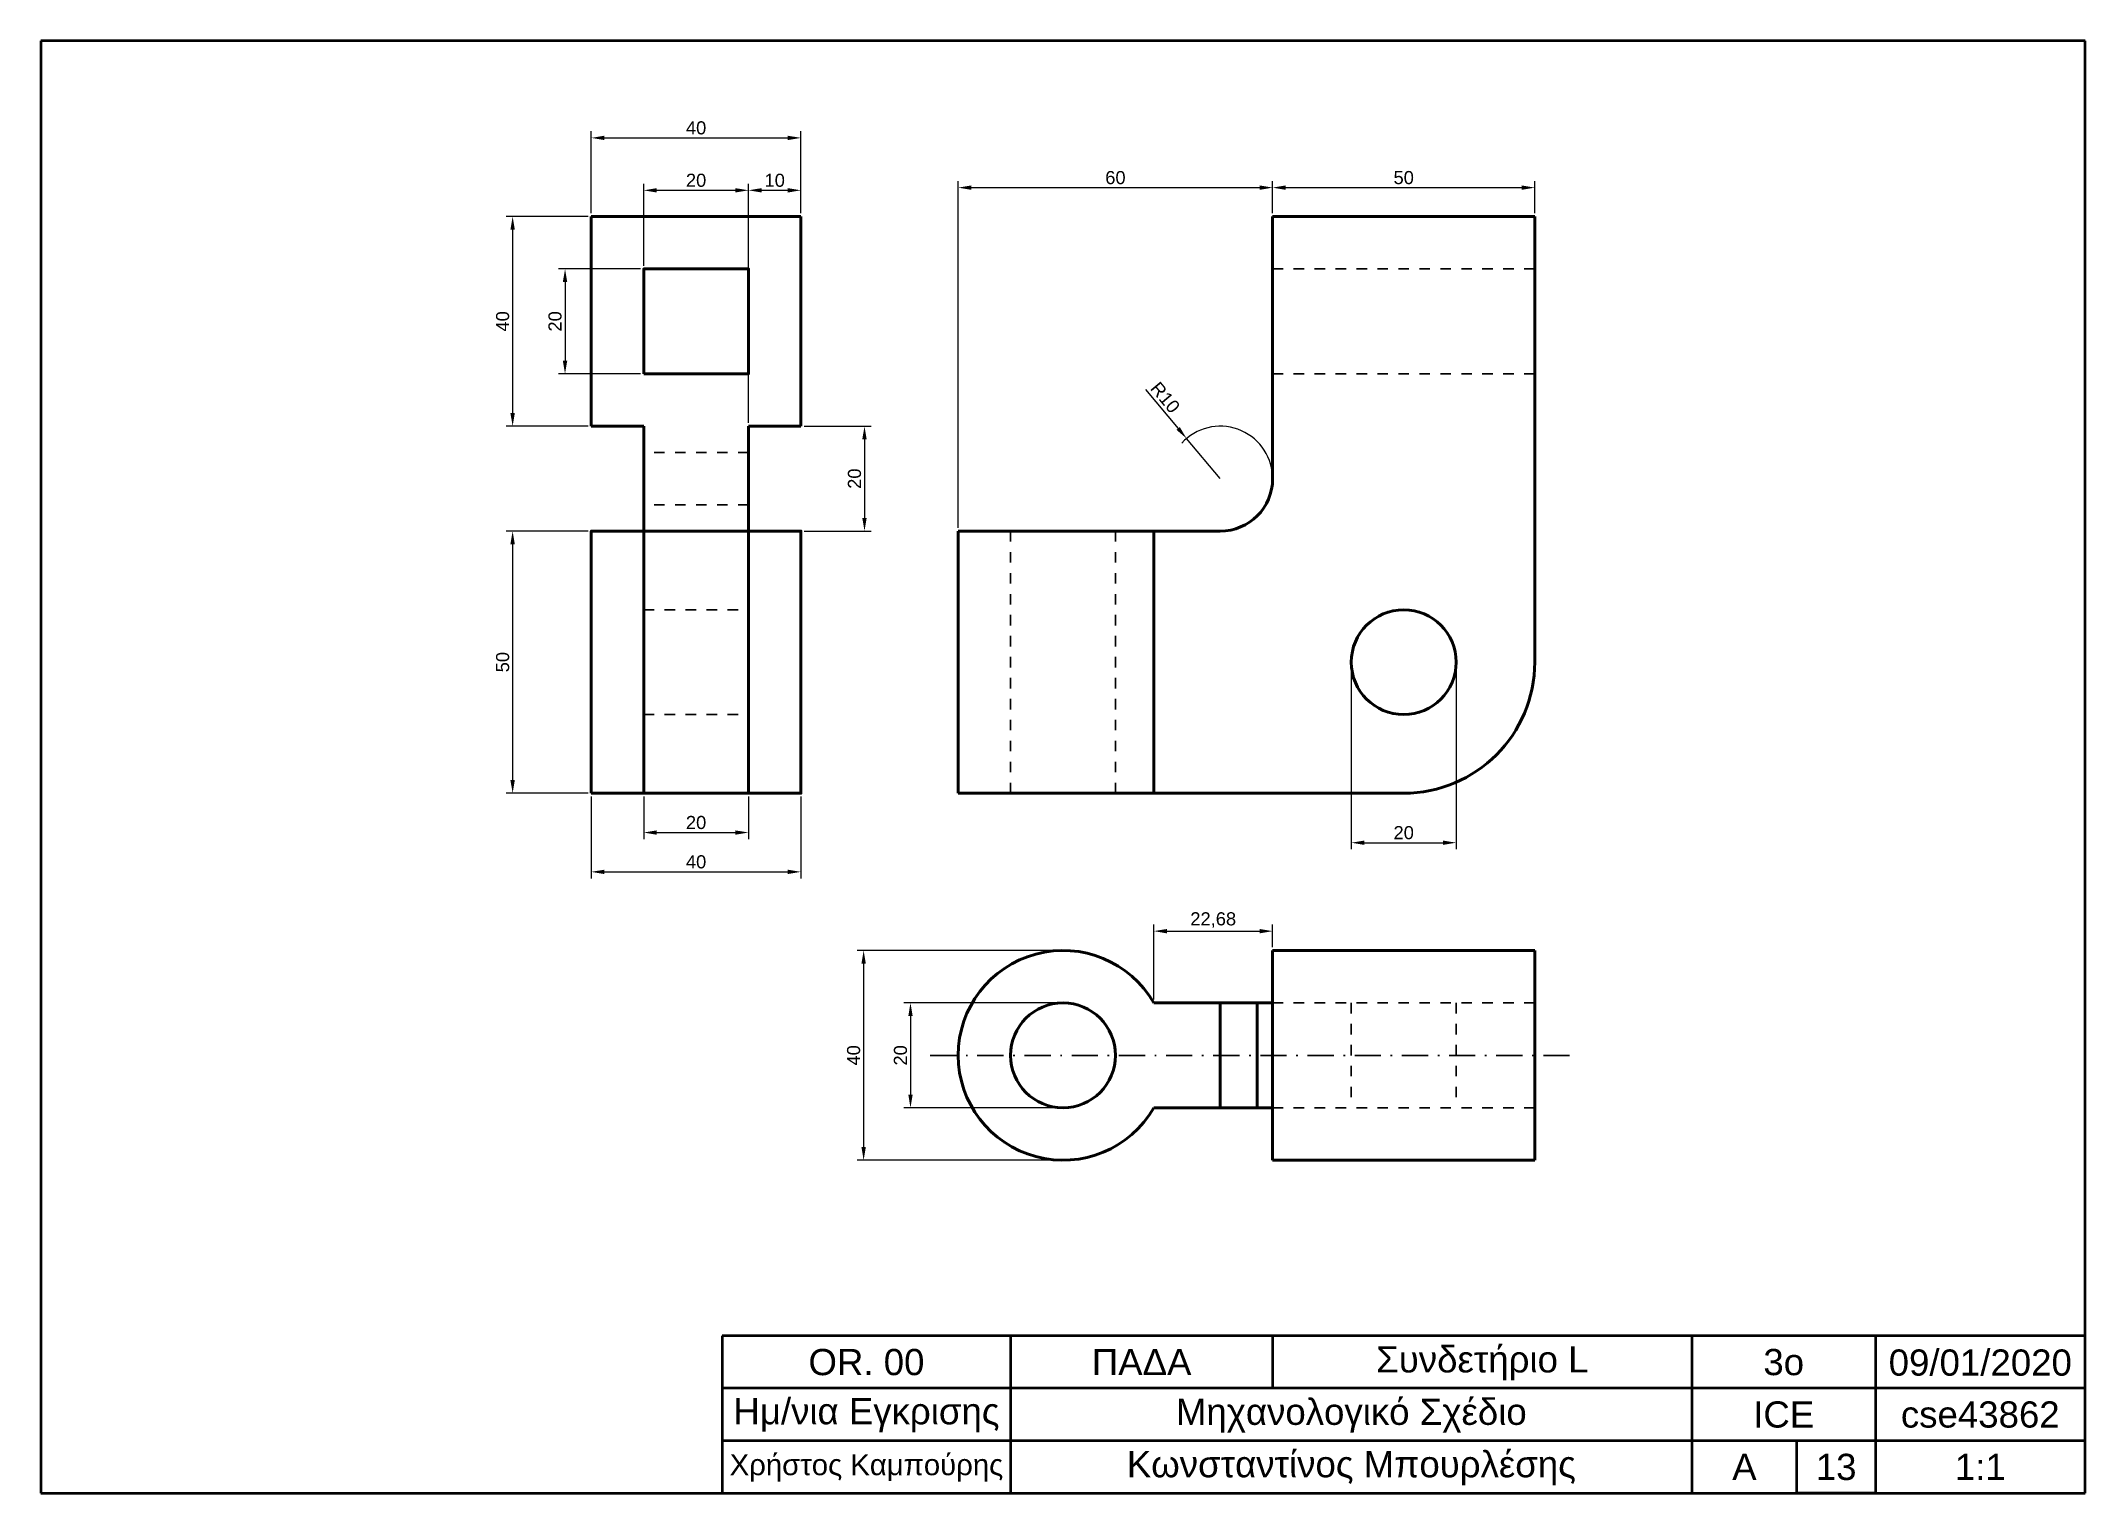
# Model space of a CAD drawing. Header units: millimetres. Extents: x 0 to 390, y 0 to 277.
import ezdxf
from ezdxf.enums import TextEntityAlignment as Align

# ---------------------------------------------------------------- set-up
doc = ezdxf.new("R2010")
doc.units = ezdxf.units.MM
doc.linetypes.add('Axis of symmetry', pattern=[9, 5, -1.85, 0.3, -1.85])
doc.linetypes.add('dashed line', pattern=[4, 2, -2])
doc.styles.get("Standard").update_dxf_attribs({"font": 'arial.ttf'})
doc.dimstyles.new('ISO-25', dxfattribs={"dimtxt": 2.5, "dimasz": 2.5, "dimexe": 1.25, "dimexo": 0.625, "dimtad": 1, "dimtxsty": 'Standard', "dimcen": 2.5, "dimadec": 0, "dimazin": 0, "dimtfac": 1, "dimtmove": 0, "dimatfit": 3, "dimfxl": 1, "dimarcsym": 0})

# ---------------------------------------------------------------- blocks, each defined once
blk = doc.blocks.new('*D3')
at = {"color": 0, "lineweight": -2, "transparency": 16777216}
for p, q in [((115, 234.12), (115, 249.75)), ((135, 234.12), (135, 249.75)), ((117.5, 248.5), (132.5, 248.5))]:
    blk.add_line(p, q, dxfattribs=at)
at = {"color": 0, "transparency": 16777216}
for points in [[(117.5, 248.91), (117.5, 248.08), (115, 248.5)], [(132.5, 248.91), (132.5, 248.08), (135, 248.5)]]:
    blk.add_solid(points, dxfattribs=at)
at = {"layer": 'Defpoints', "color": 0, "transparency": 16777216}
for p in [(135, 248.5), (115, 233.5), (135, 233.5)]:
    blk.add_point(p, dxfattribs=at)
at = {"color": 0, "lineweight": 30, "transparency": 16777216, "insert": (125, 250.4), "char_height": 2.5, "attachment_point": 5}
blk.add_mtext('20', dxfattribs=at)
blk = doc.blocks.new('*D4')
at = {"color": 0, "lineweight": -2, "transparency": 16777216}
for p, q in [((104.38, 243.5), (88.75, 243.5)), ((90, 241), (90, 206)), ((104.38, 203.5), (88.75, 203.5))]:
    blk.add_line(p, q, dxfattribs=at)
at = {"color": 0, "transparency": 16777216}
for points in [[(89.58, 241), (90.42, 241), (90, 243.5)], [(89.58, 206), (90.42, 206), (90, 203.5)]]:
    blk.add_solid(points, dxfattribs=at)
at = {"layer": 'Defpoints', "color": 0, "transparency": 16777216}
for p in [(105, 243.5), (90, 203.5), (105, 203.5)]:
    blk.add_point(p, dxfattribs=at)
at = {"color": 0, "lineweight": 30, "transparency": 16777216, "insert": (88.1, 223.5), "char_height": 2.5, "attachment_point": 5, "rotation": 90}
blk.add_mtext('40', dxfattribs=at)
blk = doc.blocks.new('*D5')
at = {"color": 0, "lineweight": -2, "transparency": 16777216}
for p, q in [((114.38, 233.5), (98.75, 233.5)), ((100, 231), (100, 216)), ((114.38, 213.5), (98.75, 213.5))]:
    blk.add_line(p, q, dxfattribs=at)
at = {"color": 0, "transparency": 16777216}
for points in [[(99.58, 231), (100.42, 231), (100, 233.5)], [(99.58, 216), (100.42, 216), (100, 213.5)]]:
    blk.add_solid(points, dxfattribs=at)
at = {"layer": 'Defpoints', "color": 0, "transparency": 16777216}
for p in [(115, 233.5), (100, 213.5), (115, 213.5)]:
    blk.add_point(p, dxfattribs=at)
at = {"color": 0, "lineweight": 30, "transparency": 16777216, "insert": (98.1, 223.5), "char_height": 2.5, "attachment_point": 5, "rotation": 90}
blk.add_mtext('20', dxfattribs=at)
blk = doc.blocks.new('*D6')
at = {"color": 0, "lineweight": -2, "transparency": 16777216}
for p, q in [((105, 244.12), (105, 259.75)), ((107.5, 258.5), (142.5, 258.5)), ((145, 244.12), (145, 259.75))]:
    blk.add_line(p, q, dxfattribs=at)
at = {"color": 0, "transparency": 16777216}
for points in [[(107.5, 258.91), (107.5, 258.08), (105, 258.5)], [(142.5, 258.91), (142.5, 258.08), (145, 258.5)]]:
    blk.add_solid(points, dxfattribs=at)
at = {"layer": 'Defpoints', "color": 0, "transparency": 16777216}
for p in [(145, 258.5), (105, 243.5), (145, 243.5)]:
    blk.add_point(p, dxfattribs=at)
at = {"color": 0, "lineweight": 30, "transparency": 16777216, "insert": (125, 260.4), "char_height": 2.5, "attachment_point": 5}
blk.add_mtext('40', dxfattribs=at)
blk = doc.blocks.new('*D7')
at = {"color": 0, "lineweight": -2, "transparency": 16777216}
for p, q in [((104.38, 183.5), (88.75, 183.5)), ((90, 181), (90, 136)), ((104.38, 133.5), (88.75, 133.5))]:
    blk.add_line(p, q, dxfattribs=at)
at = {"color": 0, "transparency": 16777216}
for points in [[(89.58, 181), (90.42, 181), (90, 183.5)], [(89.58, 136), (90.42, 136), (90, 133.5)]]:
    blk.add_solid(points, dxfattribs=at)
at = {"layer": 'Defpoints', "color": 0, "transparency": 16777216}
for p in [(105, 183.5), (90, 133.5), (105, 133.5)]:
    blk.add_point(p, dxfattribs=at)
at = {"color": 0, "lineweight": 30, "transparency": 16777216, "insert": (88.1, 158.5), "char_height": 2.5, "attachment_point": 5, "rotation": 90}
blk.add_mtext('50', dxfattribs=at)
blk = doc.blocks.new('*D8')
at = {"color": 0, "lineweight": -2, "transparency": 16777216}
for p, q in [((105, 132.87), (105, 117.25)), ((145, 132.87), (145, 117.25)), ((107.5, 118.5), (142.5, 118.5))]:
    blk.add_line(p, q, dxfattribs=at)
at = {"color": 0, "transparency": 16777216}
for points in [[(107.5, 118.91), (107.5, 118.08), (105, 118.5)], [(142.5, 118.91), (142.5, 118.08), (145, 118.5)]]:
    blk.add_solid(points, dxfattribs=at)
at = {"layer": 'Defpoints', "color": 0, "transparency": 16777216}
for p in [(105, 133.5), (145, 133.5), (145, 118.5)]:
    blk.add_point(p, dxfattribs=at)
at = {"color": 0, "lineweight": 30, "transparency": 16777216, "insert": (125, 120.4), "char_height": 2.5, "attachment_point": 5}
blk.add_mtext('40', dxfattribs=at)
blk = doc.blocks.new('*D9')
at = {"color": 0, "lineweight": -2, "transparency": 16777216}
for p, q in [((115, 132.87), (115, 124.75)), ((135, 132.87), (135, 124.75)), ((117.5, 126), (132.5, 126))]:
    blk.add_line(p, q, dxfattribs=at)
at = {"color": 0, "transparency": 16777216}
for points in [[(117.5, 126.41), (117.5, 125.58), (115, 126)], [(132.5, 126.41), (132.5, 125.58), (135, 126)]]:
    blk.add_solid(points, dxfattribs=at)
at = {"layer": 'Defpoints', "color": 0, "transparency": 16777216}
for p in [(115, 133.5), (135, 133.5), (135, 126)]:
    blk.add_point(p, dxfattribs=at)
at = {"color": 0, "lineweight": 30, "transparency": 16777216, "insert": (125, 127.9), "char_height": 2.5, "attachment_point": 5}
blk.add_mtext('20', dxfattribs=at)
blk = doc.blocks.new('*D13')
at = {"color": 0, "lineweight": -2, "transparency": 16777216}
for p, q in [((135, 204.12), (135, 249.75)), ((145, 244.12), (145, 249.75)), ((137.5, 248.5), (142.5, 248.5))]:
    blk.add_line(p, q, dxfattribs=at)
at = {"color": 0, "transparency": 16777216}
for points in [[(137.5, 248.91), (137.5, 248.08), (135, 248.5)], [(142.5, 248.91), (142.5, 248.08), (145, 248.5)]]:
    blk.add_solid(points, dxfattribs=at)
at = {"layer": 'Defpoints', "color": 0, "transparency": 16777216}
for p in [(145, 248.5), (145, 243.5), (135, 203.5)]:
    blk.add_point(p, dxfattribs=at)
at = {"color": 0, "lineweight": 30, "transparency": 16777216, "insert": (140, 250.4), "char_height": 2.5, "attachment_point": 5}
blk.add_mtext('10', dxfattribs=at)
blk = doc.blocks.new('*D14')
at = {"color": 0, "lineweight": -2, "transparency": 16777216}
for p, q in [((175, 184.12), (175, 250.26)), ((235, 244.12), (235, 250.26)), ((177.5, 249.01), (232.5, 249.01))]:
    blk.add_line(p, q, dxfattribs=at)
at = {"color": 0, "transparency": 16777216}
for points in [[(177.5, 249.43), (177.5, 248.59), (175, 249.01)], [(232.5, 249.43), (232.5, 248.59), (235, 249.01)]]:
    blk.add_solid(points, dxfattribs=at)
at = {"layer": 'Defpoints', "color": 0, "transparency": 16777216}
for p in [(235, 249.01), (235, 243.5), (175, 183.5)]:
    blk.add_point(p, dxfattribs=at)
at = {"color": 0, "lineweight": 30, "transparency": 16777216, "insert": (205, 250.91), "char_height": 2.5, "attachment_point": 5}
blk.add_mtext('60', dxfattribs=at)
blk = doc.blocks.new('*D15')
at = {"color": 0, "lineweight": -2, "transparency": 16777216}
for p, q in [((235, 244.12), (235, 250.26)), ((285, 244.12), (285, 250.26)), ((237.5, 249.01), (282.5, 249.01))]:
    blk.add_line(p, q, dxfattribs=at)
at = {"color": 0, "transparency": 16777216}
for points in [[(237.5, 249.43), (237.5, 248.59), (235, 249.01)], [(282.5, 249.43), (282.5, 248.59), (285, 249.01)]]:
    blk.add_solid(points, dxfattribs=at)
at = {"layer": 'Defpoints', "color": 0, "transparency": 16777216}
for p in [(285, 249.01), (235, 243.5), (285, 243.5)]:
    blk.add_point(p, dxfattribs=at)
at = {"color": 0, "lineweight": 30, "transparency": 16777216, "insert": (260, 250.91), "char_height": 2.5, "attachment_point": 5}
blk.add_mtext('50', dxfattribs=at)
blk = doc.blocks.new('*D16')
at = {"color": 0, "lineweight": -2, "transparency": 16777216}
for p, q in [((250, 157.87), (250, 122.81)), ((270, 157.87), (270, 122.81)), ((252.5, 124.06), (267.5, 124.06))]:
    blk.add_line(p, q, dxfattribs=at)
at = {"color": 0, "transparency": 16777216}
for points in [[(252.5, 124.47), (252.5, 123.64), (250, 124.06)], [(267.5, 124.47), (267.5, 123.64), (270, 124.06)]]:
    blk.add_solid(points, dxfattribs=at)
at = {"layer": 'Defpoints', "color": 0, "transparency": 16777216}
for p in [(250, 158.5), (270, 158.5), (270, 124.06)]:
    blk.add_point(p, dxfattribs=at)
at = {"color": 0, "lineweight": 30, "transparency": 16777216, "insert": (260, 125.96), "char_height": 2.5, "attachment_point": 5}
blk.add_mtext('20', dxfattribs=at)
blk = doc.blocks.new('*D17')
at = {"color": 0, "lineweight": -2, "transparency": 16777216}
for p, q in [((212.32, 94.13), (212.32, 108.44)), ((214.82, 107.19), (232.5, 107.19)), ((235, 104.13), (235, 108.44))]:
    blk.add_line(p, q, dxfattribs=at)
at = {"color": 0, "transparency": 16777216}
for points in [[(214.82, 107.6), (214.82, 106.77), (212.32, 107.19)], [(232.5, 107.6), (232.5, 106.77), (235, 107.19)]]:
    blk.add_solid(points, dxfattribs=at)
at = {"layer": 'Defpoints', "color": 0, "transparency": 16777216}
for p in [(235, 107.19), (235, 103.5), (212.32, 93.5)]:
    blk.add_point(p, dxfattribs=at)
at = {"color": 0, "lineweight": 30, "transparency": 16777216, "insert": (223.66, 109.31), "char_height": 2.5, "attachment_point": 5}
blk.add_mtext('22,68', dxfattribs=at)
blk = doc.blocks.new('*D18')
at = {"color": 0, "lineweight": -2, "transparency": 16777216}
for p, q in [((194.38, 103.5), (155.71, 103.5)), ((156.96, 101), (156.96, 66)), ((194.38, 63.5), (155.71, 63.5))]:
    blk.add_line(p, q, dxfattribs=at)
at = {"color": 0, "transparency": 16777216}
for points in [[(156.55, 101), (157.38, 101), (156.96, 103.5)], [(156.55, 66), (157.38, 66), (156.96, 63.5)]]:
    blk.add_solid(points, dxfattribs=at)
at = {"layer": 'Defpoints', "color": 0, "transparency": 16777216}
for p in [(195, 103.5), (156.96, 63.5), (195, 63.5)]:
    blk.add_point(p, dxfattribs=at)
at = {"color": 0, "lineweight": 30, "transparency": 16777216, "insert": (155.06, 83.5), "char_height": 2.5, "attachment_point": 5, "rotation": 90}
blk.add_mtext('40', dxfattribs=at)
blk = doc.blocks.new('*D19')
at = {"color": 0, "lineweight": -2, "transparency": 16777216}
for p, q in [((194.38, 93.5), (164.65, 93.5)), ((165.9, 91), (165.9, 76)), ((194.38, 73.5), (164.65, 73.5))]:
    blk.add_line(p, q, dxfattribs=at)
at = {"color": 0, "transparency": 16777216}
for points in [[(165.49, 91), (166.32, 91), (165.9, 93.5)], [(165.49, 76), (166.32, 76), (165.9, 73.5)]]:
    blk.add_solid(points, dxfattribs=at)
at = {"layer": 'Defpoints', "color": 0, "transparency": 16777216}
for p in [(195, 93.5), (165.9, 73.5), (195, 73.5)]:
    blk.add_point(p, dxfattribs=at)
at = {"color": 0, "lineweight": 30, "transparency": 16777216, "insert": (164, 83.5), "char_height": 2.5, "attachment_point": 5, "rotation": 90}
blk.add_mtext('20', dxfattribs=at)
blk = doc.blocks.new('*D23')
at = {"color": 0, "lineweight": -2, "transparency": 16777216}
for p, q in [((210.72, 210.52), (216.97, 203.07)), ((225, 193.5), (218.57, 201.16))]:
    blk.add_line(p, q, dxfattribs=at)
blk.add_arc((225, 193.5), 10, 3.581, 137.1526, dxfattribs=at)
at = {"color": 0, "transparency": 16777216}
blk.add_solid([(217.29, 203.34), (216.65, 202.81), (218.57, 201.16)], dxfattribs=at)
at = {"layer": 'Defpoints', "color": 0, "transparency": 16777216}
for p in [(218.57, 201.16), (225, 193.5)]:
    blk.add_point(p, dxfattribs=at)
at = {"color": 0, "lineweight": 30, "transparency": 16777216, "insert": (214.5, 208.98), "char_height": 2.5, "attachment_point": 5, "rotation": 309.9907}
blk.add_mtext('R10', dxfattribs=at)
blk = doc.blocks.new('*D24')
at = {"color": 0, "lineweight": -2, "transparency": 16777216}
for p, q in [((145.63, 203.5), (158.38, 203.5)), ((157.13, 201), (157.13, 186)), ((145.63, 183.5), (158.38, 183.5))]:
    blk.add_line(p, q, dxfattribs=at)
at = {"color": 0, "transparency": 16777216}
for points in [[(156.71, 201), (157.54, 201), (157.13, 203.5)], [(156.71, 186), (157.54, 186), (157.13, 183.5)]]:
    blk.add_solid(points, dxfattribs=at)
at = {"layer": 'Defpoints', "color": 0, "transparency": 16777216}
for p in [(145, 203.5), (145, 183.5), (157.13, 183.5)]:
    blk.add_point(p, dxfattribs=at)
at = {"color": 0, "lineweight": 30, "transparency": 16777216, "insert": (155.23, 193.5), "char_height": 2.5, "attachment_point": 5, "rotation": 90}
blk.add_mtext('20', dxfattribs=at)

msp = doc.modelspace()

# ---------------------------------------------------------------- linework, layer by layer
at = {"lineweight": 50}
for p, q in [((390, 277), (0, 277)), ((0, 277), (0, 0)), ((390, 0), (390, 277)), ((390, 30), (130, 30)), ((130, 30), (130, 0)), ((185, 30), (185, 0)), ((185, 30), (185, 30)), ((235, 30), (235, 20)), ((315, 30), (315, 0)), ((350, 30), (350, 0)), ((390, 20), (130, 20)), ((390, 10), (130, 10)), ((335, 0), (335, 10)), ((0, 0), (390, 0)), ((350, 0), (335, 0))]:
    msp.add_line(p, q, dxfattribs=at)
at = {"lineweight": 60}
for p, q in [((145, 243.498), (105, 243.498)), ((105, 243.498), (105, 203.498)), ((145, 203.498), (145, 243.498)), ((285, 243.498), (235, 243.498)), ((235, 193.498), (235, 243.498)), ((285, 158.498), (285, 243.498)), ((115, 203.498), (105, 203.498)), ((115, 203.498), (115, 183.498)), ((135, 203.498), (145, 203.498)), ((135, 203.498), (135, 183.498)), ((115, 133.498), (115, 183.498)), ((135, 133.498), (135, 183.498)), ((175, 183.498), (175, 133.498)), ((175, 183.498), (225, 183.498)), ((212.321, 133.498), (212.321, 183.498)), ((175, 133.498), (260, 133.498)), ((285, 103.502), (235, 103.502)), ((235, 103.502), (235, 63.502)), ((285, 103.502), (285, 63.502)), ((235, 93.502), (212.321, 93.502)), ((225, 93.502), (225, 73.502)), ((232.071, 93.502), (232.071, 73.502)), ((235, 73.502), (212.321, 73.502)), ((285, 63.502), (235, 63.502))]:
    msp.add_line(p, q, dxfattribs=at)
at = {"linetype": 'dashed line', "lineweight": 30}
for p, q in [((285, 233.498), (235, 233.498)), ((285, 213.498), (235, 213.498)), ((135, 198.498), (115, 198.498)), ((135, 188.498), (115, 188.498)), ((135, 183.498), (115, 183.498)), ((135, 183.498), (115, 183.498)), ((135, 183.498), (115, 183.498)), ((135, 183.498), (115, 183.498)), ((185, 183.498), (185, 133.498)), ((205, 183.498), (205, 133.498)), ((115, 168.498), (135, 168.498)), ((115, 148.498), (135, 148.498)), ((285, 93.502), (235, 93.502)), ((250, 93.502), (250, 73.502)), ((270, 93.502), (270, 73.502)), ((285, 73.502), (235, 73.502))]:
    msp.add_line(p, q, dxfattribs=at)
at = {"linetype": 'Axis of symmetry', "lineweight": 30}
msp.add_line((169.655, 83.502), (292.03, 83.502), dxfattribs=at)
at = {"lineweight": 60}
for points in [[(115, 213.498), (135, 213.498), (135, 233.498), (115, 233.498)], [(105, 133.498), (145, 133.498), (145, 183.498), (105, 183.498)]]:
    msp.add_lwpolyline(points, close=True, dxfattribs=at)
for centre in [(260, 158.498), (195, 83.502)]:
    msp.add_circle(centre, 10, dxfattribs=at)
for centre, radius, start, end in [((225, 193.498), 10, 270, 0), ((260, 158.498), 25, 270, 0), ((195, 83.502), 20, 30, 330)]:
    msp.add_arc(centre, radius, start, end, dxfattribs=at)

# ---------------------------------------------------------------- texts
at = {"lineweight": 50}
for s, height, p in [('OR. 00', 5, (157.5, 25)), ('ΠΑΔΑ', 5, (210, 25)), ('Συνδετήριο L', 5, (275, 25)), ('3o', 5, (332.5, 25)), ('09/01/2020', 5, (370, 25)), ('Ημ/νια Εγκρισης', 5, (157.5, 15)), ('Μηχανολογικό Σχέδιο', 5, (250, 15)), ('ICE', 5, (332.5, 15)), ('cse43862', 5, (370, 15)), ('Κωνσταντίνος Μπουρλέσης', 5, (250, 5)), ('Χρήστος Καμπούρης', 4, (157.5, 5)), ('A', 5, (325, 5)), ('13', 5, (342.5, 5)), ('1:1', 5, (370, 5))]:
    msp.add_text(s, height=height, dxfattribs=at).set_placement(p, align=Align.MIDDLE)

# ---------------------------------------------------------------- dimensions: what is measured, and where the dimension line sits
at = {"lineweight": 30}
for base, p1, p2, picture, middle in [((145, 258.498), (105, 243.498), (145, 243.498), '*D6', (125, 260.4)), ((135, 248.498), (115, 233.498), (135, 233.498), '*D3', (125, 250.4)), ((145, 248.498), (135, 203.498), (145, 243.498), '*D13', (140, 250.4)), ((235, 249.011), (175, 183.498), (235, 243.498), '*D14', (205, 250.912)), ((285, 249.011), (235, 243.498), (285, 243.498), '*D15', (260, 250.912)), ((270, 124.055), (250, 158.498), (270, 158.498), '*D16', (260, 125.956)), ((145, 118.498), (105, 133.498), (145, 133.498), '*D8', (125, 120.4)), ((135, 125.998), (115, 133.498), (135, 133.498), '*D9', (125, 127.9)), ((235, 107.187), (212.321, 93.502), (235, 103.502), '*D17', (223.66, 109.314))]:
    dim = msp.add_linear_dim(base=base, p1=p1, p2=p2, dimstyle='ISO-25', dxfattribs=at)
    dim.commit()
    dim.dimension.update_dxf_attribs({"geometry": picture, "text_midpoint": middle})
for base, p1, p2, picture, middle in [((90, 203.498), (105, 243.498), (105, 203.498), '*D4', (88.099, 223.498)), ((100, 213.498), (115, 233.498), (115, 213.498), '*D5', (98.099, 223.498)), ((157.127, 183.498), (145, 203.498), (145, 183.498), '*D24', (155.226, 193.498)), ((90, 133.498), (105, 183.498), (105, 133.498), '*D7', (88.099, 158.498)), ((156.962, 63.502), (195, 103.502), (195, 63.502), '*D18', (155.06, 83.502)), ((165.905, 73.502), (195, 93.502), (195, 73.502), '*D19', (164.004, 83.502))]:
    dim = msp.add_linear_dim(base=base, p1=p1, p2=p2, angle=90, dimstyle='ISO-25', dxfattribs=at)
    dim.commit()
    dim.dimension.update_dxf_attribs({"geometry": picture, "text_midpoint": middle})
dim = msp.add_radius_dim(center=(225, 193.498), mpoint=(218.573, 201.16), dimstyle='ISO-25', dxfattribs=at)
dim.commit()
dim.dimension.update_dxf_attribs({"geometry": '*D23', "text_midpoint": (214.498, 208.976)})

doc.saveas('drawing.dxf')
